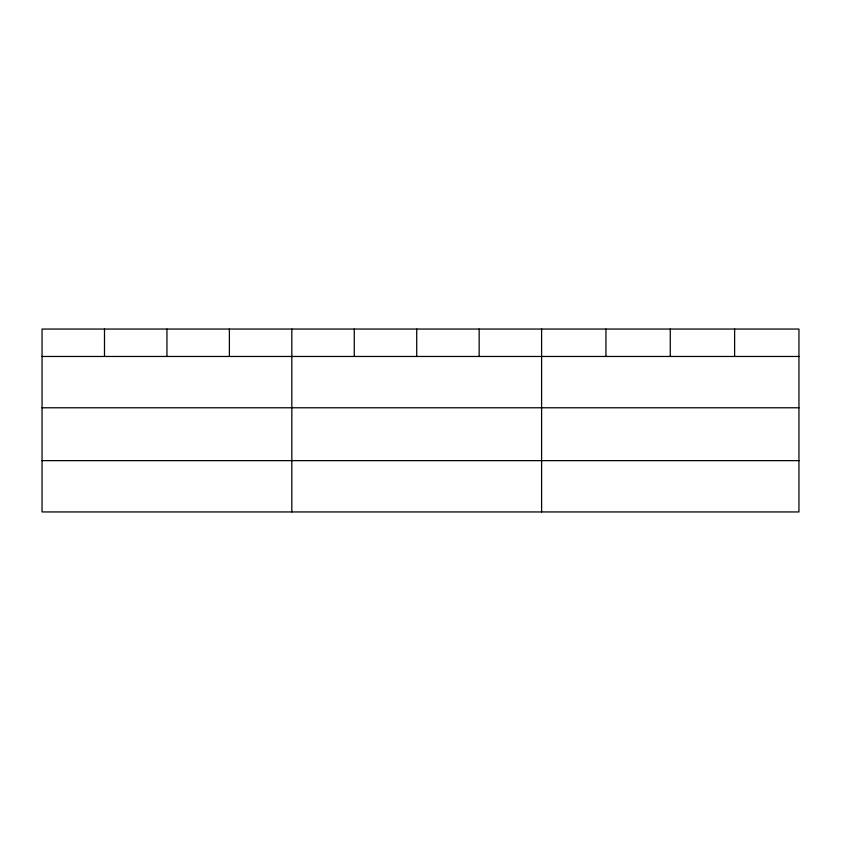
<?xml version="1.0" encoding="UTF-8"?>
<svg xmlns="http://www.w3.org/2000/svg" width="841" height="841" viewBox="0 0 841 841"><rect width="100%" height="100%" fill="white"/><g stroke="black" fill="none" stroke-linecap="round" stroke-linejoin="round"><path stroke-width="1.26" d="M798.95 407.78L798.95 329.052L42.05 329.052L42.05 511.948L798.95 511.948L798.95 407.78L42.05 407.78M42.05 356.468L798.95 356.468M42.05 460.637L798.95 460.637M734.613 329.052L734.613 356.468M670.277 329.052L670.277 356.468M605.941 329.052L605.941 356.468M541.604 329.052L541.604 511.948M479.16 329.052L479.16 356.468M416.715 329.052L416.715 356.468M354.271 329.052L354.271 356.468M291.827 329.052L291.827 511.948M229.383 329.052L229.383 356.468M166.939 329.052L166.939 356.468M104.494 329.052L104.494 356.468"/></g></svg>
